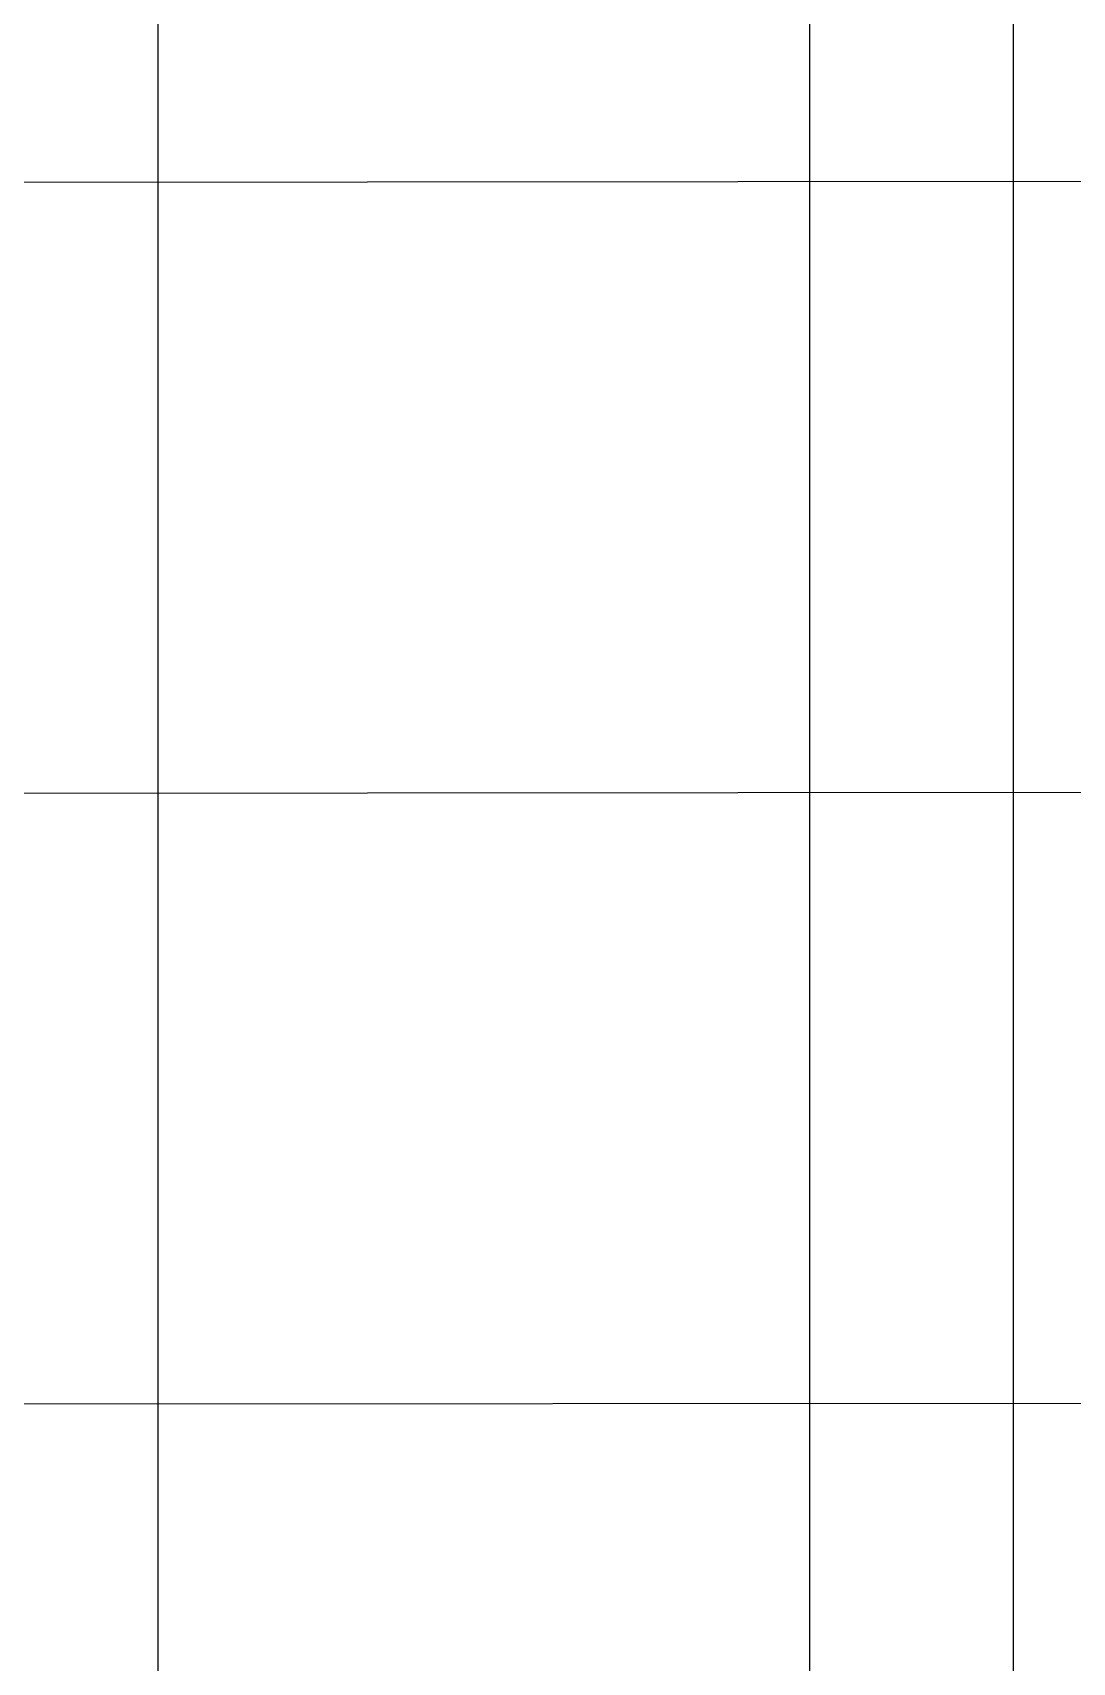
# Model space of a CAD drawing. Header units: centimetres. Extents: x -1797 to 2001, y -8788 to 1856.
# Drawn here: x -841.3 to -790.3, y -5408.9 to -5328.8 of the extents above; entities that cross this region are included whole.
import ezdxf

# ---------------------------------------------------------------- set-up
doc = ezdxf.new("R2010")
doc.units = ezdxf.units.CM
doc.header["$LTSCALE"] = 100
doc.header["$MEASUREMENT"] = 0
doc.linetypes.add('HIDDEN', pattern=[0.375, 0.25, -0.125])
for name, color, linetype in [('HIDDEN -03', 8, 'HIDDEN'), ('ID_Flooring_02', 127, 'Continuous'), ('WALL-01', 7, 'Continuous'), ('WALL-03', 2, 'Continuous')]:
    doc.layers.add(name, color=color, linetype=linetype)
doc.styles.add('ISO', font='isocp2.shx', dxfattribs={"width": 0.8})
doc.dimstyles.new('DIM DET', dxfattribs={"dimtxt": 0.05, "dimasz": 0.025, "dimexe": 0.025, "dimexo": 0.025, "dimgap": 0.025, "dimtad": 1, "dimzin": 0, "dimdsep": 46, "dimtxsty": 'ISO', "dimblk": 'ARCHTICK', "dimcen": 0.1, "dimdle": 0.025, "dimclrd": 15, "dimclre": 15, "dimclrt": 2, "dimadec": 0, "dimazin": 0, "dimtfac": 1, "dimtmove": 2, "dimatfit": 0, "dimldrblk": 'ARCHTICK', "dimfxl": 0.17, "dimtzin": 1, "dimarcsym": 0})

# ---------------------------------------------------------------- blocks, each defined once
blk = doc.blocks.new('shower_d')
at = {"layer": 'WALL-03'}
for p, q in [((2434.18, -5355.463), (2434.18, -5055.577)), ((2444.18, -5355.463), (2444.18, -5055.577))]:
    blk.add_line(p, q, dxfattribs=at)
blk = doc.blocks.new('_ARCHTICK')
at = {"color": 0, "linetype": 'ByBlock', "const_width": 0.15}
blk.add_lwpolyline([(-0.5, -0.5), (0.5, 0.5)], dxfattribs=at)

msp = doc.modelspace()

# ---------------------------------------------------------------- linework, layer by layer
at = {"layer": 'ID_Flooring_02'}
for p, q in [((-835.148, -5236.261), (-835.148, -5546.261)), ((-949.209, -5336.261, 0), (-713.148, -5336.061)), ((-949.209, -5366.261, 0), (-713.148, -5366.061)), ((-949.209, -5396.261, 0), (-713.148, -5396.061))]:
    msp.add_line(p, q, dxfattribs=at)

# ---------------------------------------------------------------- leaders
at = {"layer": 'HIDDEN -03'}
msp.add_leader([(-819.484, -5481.316, 0), (-1004.84, -5367.876, 0), (-1098.601, -5367.876, 0)], dimstyle='DIM DET', override={"dimasz": 0.04, "dimtad": 0, "dimclrd": 251, "dimldrblk": 'Dot', "dimfxl": 0.1}, dxfattribs=at)

# ---------------------------------------------------------------- next in the draw order: block references
at = {"layer": 'WALL-01', "xscale": -1}
msp.add_blockref('shower_d', (1641.032, -180.684), dxfattribs=at)

doc.saveas('drawing.dxf')
